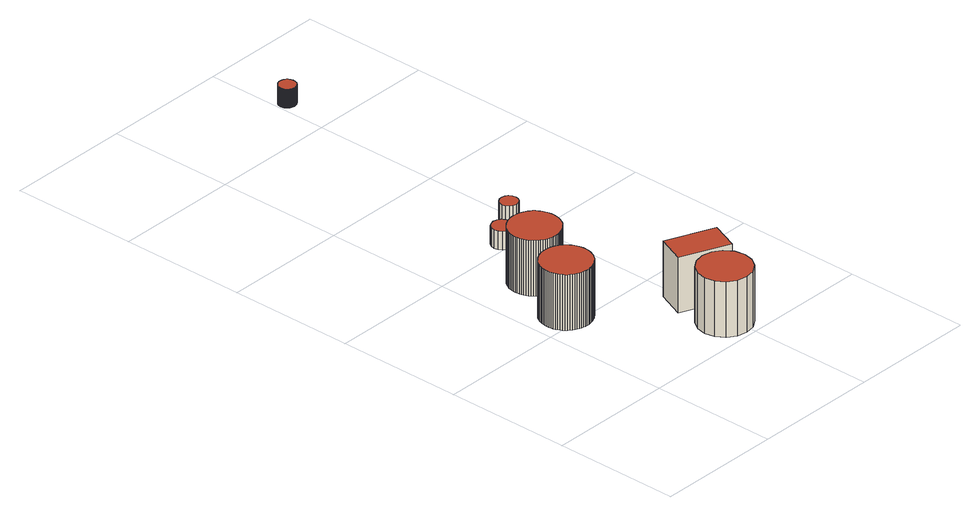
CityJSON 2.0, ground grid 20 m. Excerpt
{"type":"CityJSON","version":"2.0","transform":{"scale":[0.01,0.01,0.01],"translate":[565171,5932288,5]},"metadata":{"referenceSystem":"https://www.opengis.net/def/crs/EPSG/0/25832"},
"CityObjects":{
"building1":{"type":"Building","attributes":{"Gemeindeschluessel":"02000000","Geometrietyp2DReferenz":"3000","function":"51003_1205","roofType":"1000","measuredHeight":9},"geometry":[{"type":"MultiSurface","lod":"2","boundaries":[[[0,1,2,3,4,5,6,7,8,9,10,11,12,13,14,15,16,17,18,19,20,21,22,23,24,25,26,27,28,29,30,31,32,33,34,35,36,37,38,39,40,41,42,43,44,45,46,47,48,49,50,51,52,53,54,55,56,57,58,59,60,61,62,63,64,65,66,67,68,69,70,71]],[[72,73,74,75,76,77,78,79,80,81,82,83,84,85,86,87,88,89,90,91,92,93,94,95,96,97,98,99,100,101,102,103,104,105,106,107,108,109,110,111,112,113,114,115,116,117,118,119,120,121,122,123,124,125,126,127,128,129,130,131,132,133,134,135,136,137,138,139,140,141,142,143]],[[143,142,1,0]],[[142,141,2,1]],[[141,140,3,2]],[[140,139,4,3]],[[139,138,5,4]],[[138,137,6,5]],[[137,136,7,6]],[[136,135,8,7]],[[135,134,9,8]],[[134,133,10,9]],[[133,132,11,10]],[[132,131,12,11]],[[131,130,13,12]],[[130,129,14,13]],[[129,128,15,14]],[[128,127,16,15]],[[127,126,17,16]],[[126,125,18,17]],[[125,124,19,18]],[[124,123,20,19]],[[123,122,21,20]],[[122,121,22,21]],[[121,120,23,22]],[[120,119,24,23]],[[119,118,25,24]],[[118,117,26,25]],[[117,116,27,26]],[[116,115,28,27]],[[115,114,29,28]],[[114,113,30,29]],[[113,112,31,30]],[[112,111,32,31]],[[111,110,33,32]],[[110,109,34,33]],[[109,108,35,34]],[[108,107,36,35]],[[107,106,37,36]],[[106,105,38,37]],[[105,104,39,38]],[[104,103,40,39]],[[103,102,41,40]],[[102,101,42,41]],[[101,100,43,42]],[[100,99,44,43]],[[99,98,45,44]],[[98,97,46,45]],[[97,96,47,46]],[[96,95,48,47]],[[95,94,49,48]],[[94,93,50,49]],[[93,92,51,50]],[[92,91,52,51]],[[91,90,53,52]],[[90,89,54,53]],[[89,88,55,54]],[[88,87,56,55]],[[87,86,57,56]],[[86,85,58,57]],[[85,84,59,58]],[[84,83,60,59]],[[83,82,61,60]],[[82,81,62,61]],[[81,80,63,62]],[[80,79,64,63]],[[79,78,65,64]],[[78,77,66,65]],[[77,76,67,66]],[[76,75,68,67]],[[75,74,69,68]],[[74,73,70,69]],[[73,72,71,70]],[[72,143,0,71]]],"semantics":{"surfaces":[{"type":"GroundSurface"},{"type":"RoofSurface"},{"type":"WallSurface"}],"values":[0,1,2,2,2,2,2,2,2,2,2,2,2,2,2,2,2,2,2,2,2,2,2,2,2,2,2,2,2,2,2,2,2,2,2,2,2,2,2,2,2,2,2,2,2,2,2,2,2,2,2,2,2,2,2,2,2,2,2,2,2,2,2,2,2,2,2,2,2,2,2,2,2,2]}}]},
"building2":{"type":"Building","attributes":{"Gemeindeschluessel":"02000000","Geometrietyp2DReferenz":"3000","function":"51003_1205","roofType":"1000","measuredHeight":9},"geometry":[{"type":"MultiSurface","lod":"2","boundaries":[[[144,145,146,147,148,149,150,151,152,153,154,155,156,157,158,159,160,161,162,163,164,165,166,167,168,169,170,171,172,173,174,175,176,177,178,179,180,181,182,183,184,185,186,187,188,189,190,191,192,193,194,195,196,197,198,199,200,201,202,203,204,205,206,207,208,209,210,211,212,213,214,215]],[[216,217,218,219,220,221,222,223,224,225,226,227,228,229,230,231,232,233,234,235,236,237,238,239,240,241,242,243,244,245,246,247,248,249,250,251,252,253,254,255,256,257,258,259,260,261,262,263,264,265,266,267,268,269,270,271,272,273,274,275,276,277,278,279,280,281,282,283,284,285,286,287]],[[287,286,145,144]],[[286,285,146,145]],[[285,284,147,146]],[[284,283,148,147]],[[283,282,149,148]],[[282,281,150,149]],[[281,280,151,150]],[[280,279,152,151]],[[279,278,153,152]],[[278,277,154,153]],[[277,276,155,154]],[[276,275,156,155]],[[275,274,157,156]],[[274,273,158,157]],[[273,272,159,158]],[[272,271,160,159]],[[271,270,161,160]],[[270,269,162,161]],[[269,268,163,162]],[[268,267,164,163]],[[267,266,165,164]],[[266,265,166,165]],[[265,264,167,166]],[[264,263,168,167]],[[263,262,169,168]],[[262,261,170,169]],[[261,260,171,170]],[[260,259,172,171]],[[259,258,173,172]],[[258,257,174,173]],[[257,256,175,174]],[[256,255,176,175]],[[255,254,177,176]],[[254,253,178,177]],[[253,252,179,178]],[[252,251,180,179]],[[251,250,181,180]],[[250,249,182,181]],[[249,248,183,182]],[[248,247,184,183]],[[247,246,185,184]],[[246,245,186,185]],[[245,244,187,186]],[[244,243,188,187]],[[243,242,189,188]],[[242,241,190,189]],[[241,240,191,190]],[[240,239,192,191]],[[239,238,193,192]],[[238,237,194,193]],[[237,236,195,194]],[[236,235,196,195]],[[235,234,197,196]],[[234,233,198,197]],[[233,232,199,198]],[[232,231,200,199]],[[231,230,201,200]],[[230,229,202,201]],[[229,228,203,202]],[[228,227,204,203]],[[227,226,205,204]],[[226,225,206,205]],[[225,224,207,206]],[[224,223,208,207]],[[223,222,209,208]],[[222,221,210,209]],[[221,220,211,210]],[[220,219,212,211]],[[219,218,213,212]],[[218,217,214,213]],[[217,216,215,214]],[[216,287,144,215]]],"semantics":{"surfaces":[{"type":"GroundSurface"},{"type":"RoofSurface"},{"type":"WallSurface"}],"values":[0,1,2,2,2,2,2,2,2,2,2,2,2,2,2,2,2,2,2,2,2,2,2,2,2,2,2,2,2,2,2,2,2,2,2,2,2,2,2,2,2,2,2,2,2,2,2,2,2,2,2,2,2,2,2,2,2,2,2,2,2,2,2,2,2,2,2,2,2,2,2,2,2,2]}}]},
"building3":{"type":"Building","attributes":{"Gemeindeschluessel":"02000000","Geometrietyp2DReferenz":"3000","function":"51003_1205","roofType":"1000","measuredHeight":9},"geometry":[{"type":"MultiSurface","lod":"2","boundaries":[[[288,289,290,291,292,293,294,295,296,297,298,299,300,301,302,303]],[[304,305,306,307,308,309,310,311,312,313,314,315,316,317,318,319]],[[319,318,289,288]],[[318,317,290,289]],[[317,316,291,290]],[[316,315,292,291]],[[315,314,293,292]],[[314,313,294,293]],[[313,312,295,294]],[[312,311,296,295]],[[311,310,297,296]],[[310,309,298,297]],[[309,308,299,298]],[[308,307,300,299]],[[307,306,301,300]],[[306,305,302,301]],[[305,304,303,302]],[[304,319,288,303]]],"semantics":{"surfaces":[{"type":"GroundSurface"},{"type":"RoofSurface"},{"type":"WallSurface"}],"values":[0,1,2,2,2,2,2,2,2,2,2,2,2,2,2,2,2,2]}}]},
"building4":{"type":"Building","attributes":{"Gemeindeschluessel":"02000000","Geometrietyp2DReferenz":"3000","function":"31001_2100","roofType":"1000","measuredHeight":9,"storeysAboveGround":1},"geometry":[{"type":"MultiSurface","lod":"2","boundaries":[[[320,321,322,323]],[[324,325,326,327]],[[327,326,321,320]],[[326,325,322,321]],[[325,324,323,322]],[[324,327,320,323]]],"semantics":{"surfaces":[{"type":"GroundSurface"},{"type":"RoofSurface"},{"type":"WallSurface"}],"values":[0,1,2,2,2,2]}}]},
"building5":{"type":"Building","attributes":{"Gemeindeschluessel":"02000000","Geometrietyp2DReferenz":"3000","function":"51003_1205","roofType":"1000","measuredHeight":3},"geometry":[{"type":"MultiSurface","lod":"2","boundaries":[[[328,329,330,331,332,333,334,335,336,337,338,339,340,341,342,343]],[[344,345,346,347,348,349,350,351,352,353,354,355,356,357,358,359]],[[359,358,329,328]],[[358,357,330,329]],[[357,356,331,330]],[[356,355,332,331]],[[355,354,333,332]],[[354,353,334,333]],[[353,352,335,334]],[[352,351,336,335]],[[351,350,337,336]],[[350,349,338,337]],[[349,348,339,338]],[[348,347,340,339]],[[347,346,341,340]],[[346,345,342,341]],[[345,344,343,342]],[[344,359,328,343]]],"semantics":{"surfaces":[{"type":"GroundSurface"},{"type":"RoofSurface"},{"type":"WallSurface"}],"values":[0,1,2,2,2,2,2,2,2,2,2,2,2,2,2,2,2,2]}}]},
"building6":{"type":"Building","attributes":{"Gemeindeschluessel":"02000000","Geometrietyp2DReferenz":"3000","function":"51003_1205","roofType":"1000","measuredHeight":3},"geometry":[{"type":"MultiSurface","lod":"2","boundaries":[[[360,361,362,363,364,365,366,367,368,369,370,371,372,373,374,375,376,377,378,379,380,381,382,383,384,385,386,387,388,389,390,391,392,393,394,395,396,397,398,399,400,401,402,403,404,405,406,407,408,409,410,411,412,413,414,415,416,417,418,419,420,421,422,423,424,425,426,427,428,429,430,431]],[[432,433,434,435,436,437,438,439,440,441,442,443,444,445,446,447,448,449,450,451,452,453,454,455,456,457,458,459,460,461,462,463,464,465,466,467,468,469,470,471,472,473,474,475,476,477,478,479,480,481,482,483,484,485,486,487,488,489,490,491,492,493,494,495,496,497,498,499,500,501,502,503]],[[503,502,361,360]],[[502,501,362,361]],[[501,500,363,362]],[[500,499,364,363]],[[499,498,365,364]],[[498,497,366,365]],[[497,496,367,366]],[[496,495,368,367]],[[495,494,369,368]],[[494,493,370,369]],[[493,492,371,370]],[[492,491,372,371]],[[491,490,373,372]],[[490,489,374,373]],[[489,488,375,374]],[[488,487,376,375]],[[487,486,377,376]],[[486,485,378,377]],[[485,484,379,378]],[[484,483,380,379]],[[483,482,381,380]],[[482,481,382,381]],[[481,480,383,382]],[[480,479,384,383]],[[479,478,385,384]],[[478,477,386,385]],[[477,476,387,386]],[[476,475,388,387]],[[475,474,389,388]],[[474,473,390,389]],[[473,472,391,390]],[[472,471,392,391]],[[471,470,393,392]],[[470,469,394,393]],[[469,468,395,394]],[[468,467,396,395]],[[467,466,397,396]],[[466,465,398,397]],[[465,464,399,398]],[[464,463,400,399]],[[463,462,401,400]],[[462,461,402,401]],[[461,460,403,402]],[[460,459,404,403]],[[459,458,405,404]],[[458,457,406,405]],[[457,456,407,406]],[[456,455,408,407]],[[455,454,409,408]],[[454,453,410,409]],[[453,452,411,410]],[[452,451,412,411]],[[451,450,413,412]],[[450,449,414,413]],[[449,448,415,414]],[[448,447,416,415]],[[447,446,417,416]],[[446,445,418,417]],[[445,444,419,418]],[[444,443,420,419]],[[443,442,421,420]],[[442,441,422,421]],[[441,440,423,422]],[[440,439,424,423]],[[439,438,425,424]],[[438,437,426,425]],[[437,436,427,426]],[[436,435,428,427]],[[435,434,429,428]],[[434,433,430,429]],[[433,432,431,430]],[[432,503,360,431]]],"semantics":{"surfaces":[{"type":"GroundSurface"},{"type":"RoofSurface"},{"type":"WallSurface"}],"values":[0,1,2,2,2,2,2,2,2,2,2,2,2,2,2,2,2,2,2,2,2,2,2,2,2,2,2,2,2,2,2,2,2,2,2,2,2,2,2,2,2,2,2,2,2,2,2,2,2,2,2,2,2,2,2,2,2,2,2,2,2,2,2,2,2,2,2,2,2,2,2,2,2,2]}}]},
"building7":{"type":"Building","attributes":{"Gemeindeschluessel":"02000000","Geometrietyp2DReferenz":"3000","function":"51003_1205","roofType":"1000","measuredHeight":3},"geometry":[{"type":"MultiSurface","lod":"2","boundaries":[[[504,505,506,507,508,509,510,511,512,513,514,515,516,517,518,519]],[[520,521,522,523,524,525,526,527,528,529,530,531,532,533,534,535]],[[535,534,505,504]],[[534,533,506,505]],[[533,532,507,506]],[[532,531,508,507]],[[531,530,509,508]],[[530,529,510,509]],[[529,528,511,510]],[[528,527,512,511]],[[527,526,513,512]],[[526,525,514,513]],[[525,524,515,514]],[[524,523,516,515]],[[523,522,517,516]],[[522,521,518,517]],[[521,520,519,518]],[[520,535,504,519]]],"semantics":{"surfaces":[{"type":"GroundSurface"},{"type":"RoofSurface"},{"type":"WallSurface"}],"values":[0,1,2,2,2,2,2,2,2,2,2,2,2,2,2,2,2,2]}}]},
"building8":{"type":"Building","attributes":{"Gemeindeschluessel":"02000000","Geometrietyp2DReferenz":"3000","function":"51003_1205","roofType":"1000","measuredHeight":3},"geometry":[{"type":"MultiSurface","lod":"2","boundaries":[[[536,537,538,539,540,541,542,543,544,545,546,547,548,549,550,551,552,553,554,555,556,557,558,559,560,561,562,563,564,565,566,567,568,569,570,571,572,573,574,575,576,577,578,579,580,581,582,583,584,585,586,587,588,589,590,591,592,593,594,595,596,597,598,599,600,601,602,603,604,605,606,607]],[[608,609,610,611,612,613,614,615,616,617,618,619,620,621,622,623,624,625,626,627,628,629,630,631,632,633,634,635,636,637,638,639,640,641,642,643,644,645,646,647,648,649,650,651,652,653,654,655,656,657,658,659,660,661,662,663,664,665,666,667,668,669,670,671,672,673,674,675,676,677,678,679]],[[679,678,537,536]],[[678,677,538,537]],[[677,676,539,538]],[[676,675,540,539]],[[675,674,541,540]],[[674,673,542,541]],[[673,672,543,542]],[[672,671,544,543]],[[671,670,545,544]],[[670,669,546,545]],[[669,668,547,546]],[[668,667,548,547]],[[667,666,549,548]],[[666,665,550,549]],[[665,664,551,550]],[[664,663,552,551]],[[663,662,553,552]],[[662,661,554,553]],[[661,660,555,554]],[[660,659,556,555]],[[659,658,557,556]],[[658,657,558,557]],[[657,656,559,558]],[[656,655,560,559]],[[655,654,561,560]],[[654,653,562,561]],[[653,652,563,562]],[[652,651,564,563]],[[651,650,565,564]],[[650,649,566,565]],[[649,648,567,566]],[[648,647,568,567]],[[647,646,569,568]],[[646,645,570,569]],[[645,644,571,570]],[[644,643,572,571]],[[643,642,573,572]],[[642,641,574,573]],[[641,640,575,574]],[[640,639,576,575]],[[639,638,577,576]],[[638,637,578,577]],[[637,636,579,578]],[[636,635,580,579]],[[635,634,581,580]],[[634,633,582,581]],[[633,632,583,582]],[[632,631,584,583]],[[631,630,585,584]],[[630,629,586,585]],[[629,628,587,586]],[[628,627,588,587]],[[627,626,589,588]],[[626,625,590,589]],[[625,624,591,590]],[[624,623,592,591]],[[623,622,593,592]],[[622,621,594,593]],[[621,620,595,594]],[[620,619,596,595]],[[619,618,597,596]],[[618,617,598,597]],[[617,616,599,598]],[[616,615,600,599]],[[615,614,601,600]],[[614,613,602,601]],[[613,612,603,602]],[[612,611,604,603]],[[611,610,605,604]],[[610,609,606,605]],[[609,608,607,606]],[[608,679,536,607]]],"semantics":{"surfaces":[{"type":"GroundSurface"},{"type":"RoofSurface"},{"type":"WallSurface"}],"values":[0,1,2,2,2,2,2,2,2,2,2,2,2,2,2,2,2,2,2,2,2,2,2,2,2,2,2,2,2,2,2,2,2,2,2,2,2,2,2,2,2,2,2,2,2,2,2,2,2,2,2,2,2,2,2,2,2,2,2,2,2,2,2,2,2,2,2,2,2,2,2,2,2,2]}}]}
},
"vertices":[
[488,2531,81],[522,2529,81],[556,2525,81],[589,2518,81],[622,2507,81],[654,2494,81],[684,2478,81],[713,2460,81],[740,2439,81],[765,2416,81],[788,2391,81],[809,2364,81],[828,2335,81],[844,2304,81],[857,2273,81],[867,2240,81],[874,2207,81],[879,2173,81],[880,2139,81],[879,2104,81],[874,2070,81],[867,2037,81],[857,2004,81],[843,1973,81],[828,1942,81],[809,1914,81],[788,1886,81],[765,1861,81],[740,1838,81],[713,1817,81],[684,1799,81],[654,1783,81],[622,1770,81],[589,1760,81],[556,1752,81],[522,1748,81],[488,1746,81],[454,1748,81],[420,1752,81],[386,1760,81],[354,1770,81],[322,1783,81],[292,1799,81],[263,1817,81],[236,1838,81],[210,1861,81],[187,1886,81],[166,1914,81],[148,1942,81],[132,1973,81],[119,2004,81],[109,2037,81],[102,2071,81],[97,2104,81],[95,2139,81],[97,2173,81],[102,2207,81],[109,2240,81],[119,2273,81],[132,2304,81],[148,2335,81],[167,2364,81],[187,2391,81],[210,2416,81],[236,2439,81],[263,2460,81],[292,2478,81],[322,2494,81],[354,2507,81],[386,2518,81],[420,2525,81],[454,2529,81],[454,2529,981],[420,2525,981],[386,2518,981],[354,2507,981],[322,2494,981],[292,2478,981],[263,2460,981],[236,2439,981],[210,2416,981],[187,2391,981],[167,2364,981],[148,2335,981],[132,2304,981],[119,2273,981],[109,2240,981],[102,2207,981],[97,2173,981],[95,2139,981],[97,2104,981],[102,2071,981],[109,2037,981],[119,2004,981],[132,1973,981],[148,1942,981],[166,1914,981],[187,1886,981],[210,1861,981],[236,1838,981],[263,1817,981],[292,1799,981],[322,1783,981],[354,1770,981],[386,1760,981],[420,1752,981],[454,1748,981],[488,1746,981],[522,1748,981],[556,1752,981],[589,1760,981],[622,1770,981],[654,1783,981],[684,1799,981],[713,1817,981],[740,1838,981],[765,1861,981],[788,1886,981],[809,1914,981],[828,1942,981],[843,1973,981],[857,2004,981],[867,2037,981],[874,2070,981],[879,2104,981],[880,2139,981],[879,2173,981],[874,2207,981],[867,2240,981],[857,2273,981],[844,2304,981],[828,2335,981],[809,2364,981],[788,2391,981],[765,2416,981],[740,2439,981],[713,2460,981],[684,2478,981],[654,2494,981],[622,2507,981],[589,2518,981],[556,2525,981],[522,2529,981],[488,2531,981],
[864,3449,80],[898,3448,80],[932,3443,80],[966,3436,80],[998,3426,80],[1030,3412,80],[1060,3397,80],[1088,3378,80],[1115,3358,80],[1141,3335,80],[1164,3310,80],[1184,3283,80],[1203,3254,80],[1218,3224,80],[1231,3192,80],[1242,3160,80],[1249,3126,80],[1253,3093,80],[1255,3058,80],[1253,3024,80],[1249,2991,80],[1242,2957,80],[1231,2925,80],[1218,2893,80],[1203,2863,80],[1184,2835,80],[1164,2807,80],[1141,2782,80],[1115,2759,80],[1088,2739,80],[1060,2720,80],[1029,2704,80],[998,2692,80],[965,2681,80],[932,2674,80],[898,2669,80],[864,2668,80],[830,2669,80],[796,2674,80],[763,2681,80],[731,2692,80],[699,2705,80],[669,2720,80],[640,2739,80],[613,2759,80],[588,2782,80],[565,2808,80],[544,2835,80],[526,2863,80],[510,2894,80],[497,2925,80],[487,2958,80],[480,2991,80],[475,3025,80],[474,3059,80],[475,3093,80],[480,3126,80],[487,3160,80],[497,3192,80],[510,3224,80],[526,3254,80],[544,3283,80],[565,3310,80],[588,3335,80],[613,3358,80],[640,3379,80],[669,3397,80],[699,3412,80],[731,3426,80],[763,3436,80],[797,3443,80],[830,3448,80],[830,3448,980],[797,3443,980],[763,3436,980],[731,3426,980],[699,3412,980],[669,3397,980],[640,3379,980],[613,3358,980],[588,3335,980],[565,3310,980],[544,3283,980],[526,3254,980],[510,3224,980],[497,3192,980],[487,3160,980],[480,3126,980],[475,3093,980],[474,3059,980],[475,3025,980],[480,2991,980],[487,2958,980],[497,2925,980],[510,2894,980],[526,2863,980],[544,2835,980],[565,2808,980],[588,2782,980],[613,2759,980],[640,2739,980],[669,2720,980],[699,2705,980],[731,2692,980],[763,2681,980],[796,2674,980],[830,2669,980],[864,2668,980],[898,2669,980],[932,2674,980],[965,2681,980],[998,2692,980],[1029,2704,980],[1060,2720,980],[1088,2739,980],[1115,2759,980],[1141,2782,980],[1164,2807,980],[1184,2835,980],[1203,2863,980],[1218,2893,980],[1231,2925,980],[1242,2957,980],[1249,2991,980],[1253,3024,980],[1255,3058,980],[1253,3093,980],[1249,3126,980],[1242,3160,980],[1231,3192,980],[1218,3224,980],[1203,3254,980],[1184,3283,980],[1164,3310,980],[1141,3335,980],[1115,3358,980],[1088,3378,980],[1060,3397,980],[1030,3412,980],[998,3426,980],[966,3436,980],[932,3443,980],[898,3448,980],[864,3449,980],
[1912,901,1],[2071,869,1],[2205,779,1],[2295,645,1],[2326,486,1],[2295,328,1],[2205,194,1],[2071,104,1],[1912,72,1],[1754,104,1],[1619,194,1],[1530,328,1],[1498,486,1],[1530,645,1],[1619,779,1],[1754,869,1],[1754,869,901],[1619,779,901],[1530,645,901],[1498,486,901],[1530,328,901],[1619,194,901],[1754,104,901],[1912,72,901],[2071,104,901],[2205,194,901],[2295,328,901],[2326,486,901],[2295,645,901],[2205,779,901],[2071,869,901],[1912,901,901],
[2410,792,4],[1652,1108,4],[1839,1554,4],[2596,1237,4],[2596,1237,904],[1839,1554,904],[1652,1108,904],[2410,792,904],
[1296,4203,80],[1357,4190,80],[1409,4156,80],[1444,4104,80],[1456,4043,80],[1444,3981,80],[1409,3929,80],[1357,3895,80],[1296,3883,80],[1235,3895,80],[1183,3929,80],[1148,3981,80],[1136,4043,80],[1148,4104,80],[1183,4156,80],[1235,4190,80],[1235,4190,380],[1183,4156,380],[1148,4104,380],[1136,4043,380],[1148,3981,380],[1183,3929,380],[1235,3895,380],[1296,3883,380],[1357,3895,380],[1409,3929,380],[1444,3981,380],[1456,4043,380],[1444,4104,380],[1409,4156,380],[1357,4190,380],[1296,4203,380],
[1660,4075,68],[1672,4075,68],[1684,4073,68],[1696,4070,68],[1708,4067,68],[1719,4062,68],[1730,4056,68],[1741,4050,68],[1750,4042,68],[1759,4034,68],[1767,4025,68],[1775,4015,68],[1781,4005,68],[1787,3994,68],[1792,3983,68],[1795,3971,68],[1798,3959,68],[1800,3947,68],[1800,3935,68],[1800,3923,68],[1798,3911,68],[1795,3899,68],[1792,3887,68],[1787,3876,68],[1781,3865,68],[1775,3855,68],[1767,3845,68],[1759,3836,68],[1750,3828,68],[1741,3820,68],[1730,3814,68],[1719,3808,68],[1708,3804,68],[1696,3800,68],[1684,3797,68],[1672,3796,68],[1660,3795,68],[1648,3796,68],[1636,3797,68],[1624,3800,68],[1612,3804,68],[1601,3808,68],[1590,3814,68],[1580,3820,68],[1570,3828,68],[1561,3836,68],[1553,3845,68],[1545,3855,68],[1539,3865,68],[1533,3876,68],[1529,3887,68],[1525,3899,68],[1522,3911,68],[1521,3923,68],[1520,3935,68],[1521,3947,68],[1522,3959,68],[1525,3971,68],[1529,3983,68],[1533,3994,68],[1539,4005,68],[1545,4015,68],[1553,4025,68],[1561,4034,68],[1570,4042,68],[1580,4050,68],[1590,4056,68],[1601,4062,68],[1612,4067,68],[1624,4070,68],[1636,4073,68],[1648,4075,68],[1648,4075,368],[1636,4073,368],[1624,4070,368],[1612,4067,368],[1601,4062,368],[1590,4056,368],[1580,4050,368],[1570,4042,368],[1561,4034,368],[1553,4025,368],[1545,4015,368],[1539,4005,368],[1533,3994,368],[1529,3983,368],[1525,3971,368],[1522,3959,368],[1521,3947,368],[1520,3935,368],[1521,3923,368],[1522,3911,368],[1525,3899,368],[1529,3887,368],[1533,3876,368],[1539,3865,368],[1545,3855,368],[1553,3845,368],[1561,3836,368],[1570,3828,368],[1580,3820,368],[1590,3814,368],[1601,3808,368],[1612,3804,368],[1624,3800,368],[1636,3797,368],[1648,3796,368],[1660,3795,368],[1672,3796,368],[1684,3797,368],[1696,3800,368],[1708,3804,368],[1719,3808,368],[1730,3814,368],[1741,3820,368],[1750,3828,368],[1759,3836,368],[1767,3845,368],[1775,3855,368],[1781,3865,368],[1787,3876,368],[1792,3887,368],[1795,3899,368],[1798,3911,368],[1800,3923,368],[1800,3935,368],[1800,3947,368],[1798,3959,368],[1795,3971,368],[1792,3983,368],[1787,3994,368],[1781,4005,368],[1775,4015,368],[1767,4025,368],[1759,4034,368],[1750,4042,368],[1741,4050,368],[1730,4056,368],[1719,4062,368],[1708,4067,368],[1696,4070,368],[1684,4073,368],[1672,4075,368],[1660,4075,368],
[1859,4555,62],[1912,4545,62],[1958,4514,62],[1988,4469,62],[1999,4415,62],[1988,4362,62],[1958,4316,62],[1912,4286,62],[1859,4275,62],[1805,4286,62],[1760,4316,62],[1730,4362,62],[1719,4415,62],[1730,4469,62],[1760,4514,62],[1805,4545,62],[1805,4545,362],[1760,4514,362],[1730,4469,362],[1719,4415,362],[1730,4362,362],[1760,4316,362],[1805,4286,362],[1859,4275,362],[1912,4286,362],[1958,4316,362],[1988,4362,362],[1999,4415,362],[1988,4469,362],[1958,4514,362],[1912,4545,362],[1859,4555,362],
[2073,8830,84],[2085,8829,84],[2096,8828,84],[2108,8825,84],[2119,8822,84],[2130,8817,84],[2140,8812,84],[2150,8805,84],[2160,8798,84],[2168,8790,84],[2176,8782,84],[2183,8772,84],[2190,8762,84],[2195,8752,84],[2199,8741,84],[2203,8730,84],[2206,8719,84],[2207,8707,84],[2207,8695,84],[2207,8684,84],[2206,8672,84],[2203,8661,84],[2199,8649,84],[2195,8639,84],[2190,8628,84],[2183,8618,84],[2176,8609,84],[2168,8600,84],[2159,8592,84],[2150,8585,84],[2140,8579,84],[2130,8574,84],[2119,8569,84],[2108,8566,84],[2096,8563,84],[2085,8561,84],[2073,8561,84],[2061,8562,84],[2050,8563,84],[2038,8566,84],[2027,8569,84],[2016,8574,84],[2006,8579,84],[1996,8585,84],[1987,8592,84],[1978,8600,84],[1970,8609,84],[1963,8618,84],[1957,8628,84],[1951,8639,84],[1947,8649,84],[1943,8661,84],[1941,8672,84],[1939,8684,84],[1939,8695,84],[1939,8707,84],[1941,8719,84],[1943,8730,84],[1947,8741,84],[1951,8752,84],[1957,8762,84],[1963,8772,84],[1970,8782,84],[1978,8790,84],[1987,8798,84],[1996,8805,84],[2006,8812,84],[2016,8817,84],[2027,8822,84],[2038,8825,84],[2050,8828,84],[2061,8829,84],[2061,8829,384],[2050,8828,384],[2038,8825,384],[2027,8822,384],[2016,8817,384],[2006,8812,384],[1996,8805,384],[1987,8798,384],[1978,8790,384],[1970,8782,384],[1963,8772,384],[1957,8762,384],[1951,8752,384],[1947,8741,384],[1943,8730,384],[1941,8719,384],[1939,8707,384],[1939,8695,384],[1939,8684,384],[1941,8672,384],[1943,8661,384],[1947,8649,384],[1951,8639,384],[1957,8628,384],[1963,8618,384],[1970,8609,384],[1978,8600,384],[1987,8592,384],[1996,8585,384],[2006,8579,384],[2016,8574,384],[2027,8569,384],[2038,8566,384],[2050,8563,384],[2061,8562,384],[2073,8561,384],[2085,8561,384],[2096,8563,384],[2108,8566,384],[2119,8569,384],[2130,8574,384],[2140,8579,384],[2150,8585,384],[2159,8592,384],[2168,8600,384],[2176,8609,384],[2183,8618,384],[2190,8628,384],[2195,8639,384],[2199,8649,384],[2203,8661,384],[2206,8672,384],[2207,8684,384],[2207,8695,384],[2207,8707,384],[2206,8719,384],[2203,8730,384],[2199,8741,384],[2195,8752,384],[2190,8762,384],[2183,8772,384],[2176,8782,384],[2168,8790,384],[2160,8798,384],[2150,8805,384],[2140,8812,384],[2130,8817,384],[2119,8822,384],[2108,8825,384],[2096,8828,384],[2085,8829,384],[2073,8830,384]
]}
